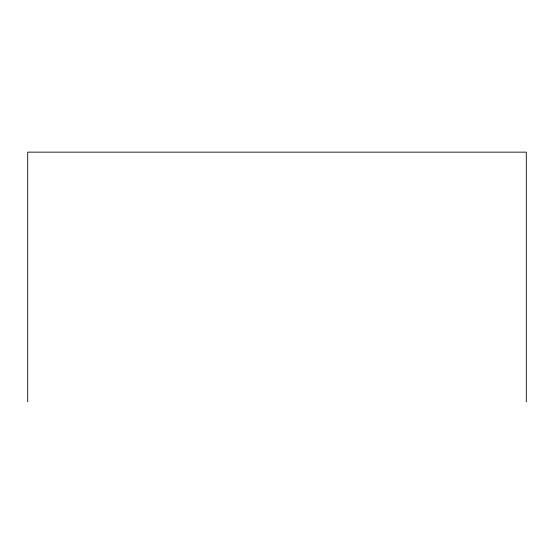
<?xml version="1.0" encoding="UTF-8"?>
<svg xmlns="http://www.w3.org/2000/svg" width="554" height="554" viewBox="0 0 554 554"><rect width="100%" height="100%" fill="white"/><g stroke="black" fill="none" stroke-linecap="round" stroke-linejoin="round"><path stroke-width="0.83" d="M526.3 401.851L526.3 152.149L27.7 152.149L27.7 401.851"/></g></svg>
